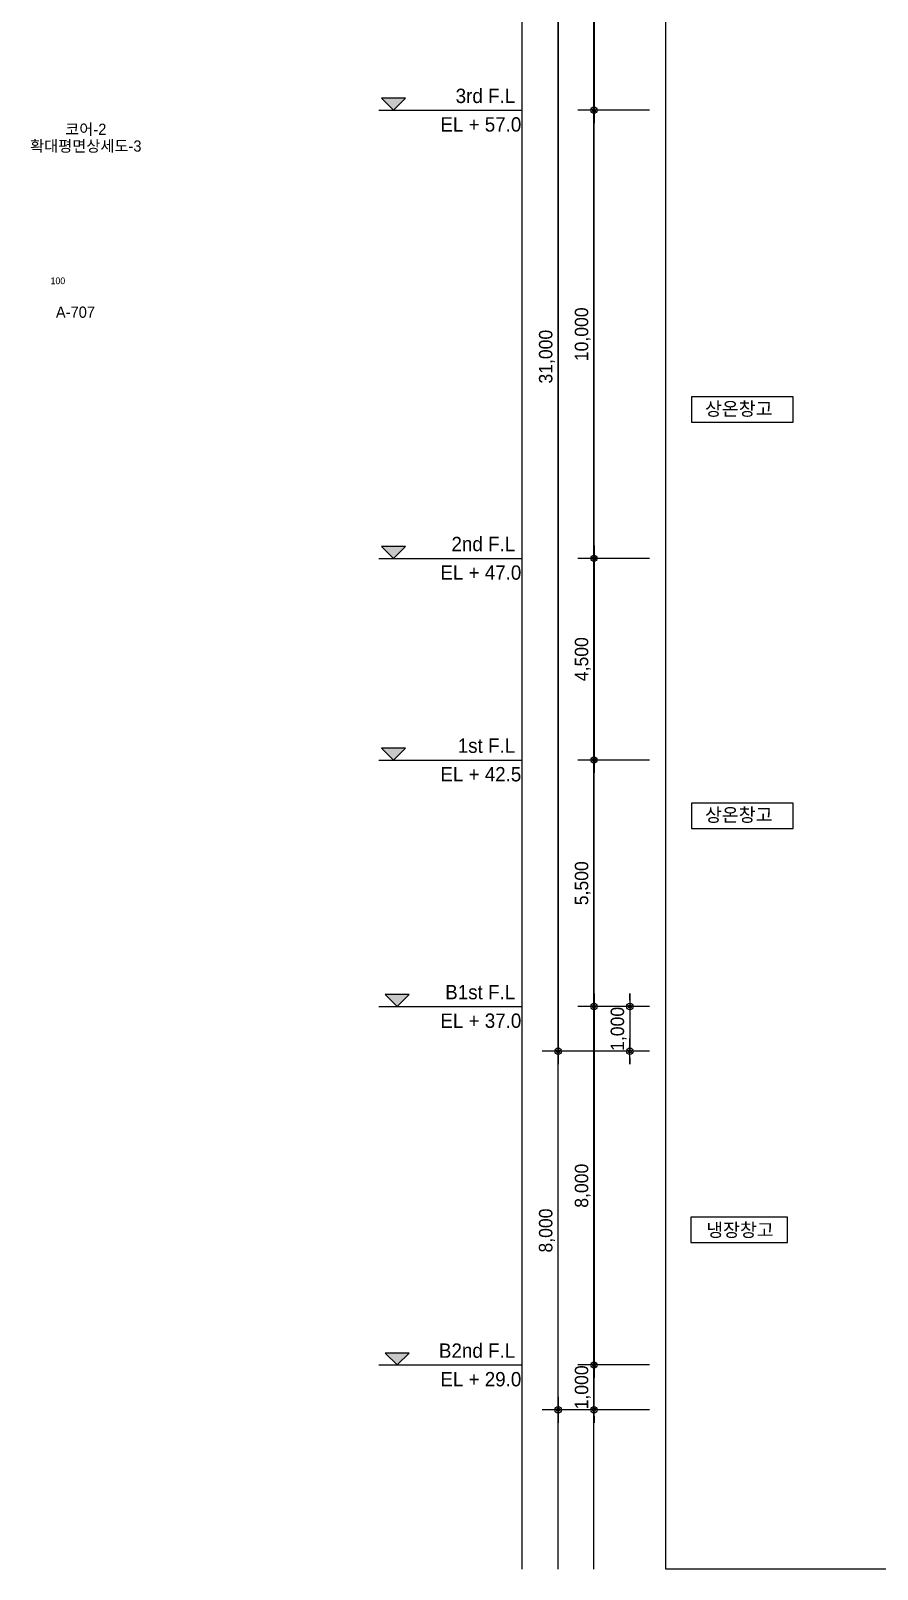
# Model space of a CAD drawing. Header units: millimetres. Extents: x 252711992 to 505989238, y 504776675 to 1009617600.
# Drawn here: x 253042964 to 253061855, y 504776996 to 504811327 of the extents above; entities that cross this region are included whole.
import ezdxf
from ezdxf.enums import TextEntityAlignment as Align

# ---------------------------------------------------------------- set-up
doc = ezdxf.new("R2010")
doc.units = ezdxf.units.MM
for name, color, linetype in [('$ZCDB_AUDIT_GENERATED_600D18', 7, 'Continuous'), ('4A.TEC FORM-TEXT', 3, 'Continuous'), ('4A.TEC TEXT 2', 3, 'Continuous'), ('TEXT', 7, 'Continuous'), ('㈜SE&C 심볼', 7, 'Continuous')]:
    doc.layers.add(name, color=color, linetype=linetype)
doc.layers.add('DEFPOINT', color=135, linetype='Continuous', plot=False)
doc.styles.add('ARTINT-A1.$0$돋움', font='')
doc.styles.add('나눔고딕', font='')
doc.styles.add('돋움', font='')
doc.styles.get('ARTINT-A1.$0$돋움').set_extended_font_data('Dotum')
doc.styles.get('나눔고딕').set_extended_font_data('Dotum')
doc.styles.get('돋움').set_extended_font_data('Dotum')
doc.dimstyles.new('DIM_600(외부치수)', dxfattribs={"dimscale": 400, "dimtxt": 3.3, "dimasz": 1, "dimexe": 2, "dimexo": 2, "dimgap": 1, "dimtad": 1, "dimdec": 0, "dimdsep": 46, "dimlunit": 6, "dimtxsty": '나눔고딕', "dimblk1": 'DIMDOT', "dimblk2": 'DIMDOT', "dimsah": 1, "dimcen": 2.5, "dimdle": 1.5, "dimclrd": 8, "dimclre": 8, "dimclrt": 3, "dimadec": 0, "dimazin": 0, "dimtfac": 1, "dimtdec": 0, "dimtix": 1, "dimtmove": 2, "dimatfit": 3, "dimldrblk": 'DIMDOT', "dimfxl": 1, "dimtvp": 1, "dimtolj": 1, "dimtzin": 0, "dimarcsym": 0})

# ---------------------------------------------------------------- blocks, each defined once
blk = doc.blocks.new('DIMDOT')
at = {"color": 0}
blk.add_line((-2, 0), (2, 0), dxfattribs=at)
for radius in [0.5, 0.25]:
    blk.add_circle((0, 0), radius, dxfattribs=at)
blk = doc.blocks.new('*D175')
at = {"layer": '$ZCDB_AUDIT_GENERATED_600D18', "color": 8, "lineweight": -2, "transparency": 16777216}
for p, q in [((253056774, 504788554), (253054374, 504788554)), ((253054734, 504780698), (253054734, 504788410)), ((253056774, 504780554), (253054374, 504780554))]:
    blk.add_line(p, q, dxfattribs=at)
at = {"layer": 'Defpoints', "color": 0, "transparency": 16777216}
for p in [(253054734, 504788554), (253057134, 504788554, 8378), (253057134, 504780554, -5000)]:
    blk.add_point(p, dxfattribs=at)
at = {"layer": '$ZCDB_AUDIT_GENERATED_600D18', "color": 8, "lineweight": -2, "transparency": 16777216, "xscale": 144, "yscale": 144, "zscale": 144}
for p, rotation in [((253054734, 504788554), 90), ((253054734, 504780554), 270)]:
    blk.add_blockref('DIMDOT', p, dxfattribs=dict(at, rotation=rotation))
at = {"layer": '$ZCDB_AUDIT_GENERATED_600D18', "color": 3, "transparency": 16777216, "insert": (253054483, 504784554), "char_height": 300, "attachment_point": 5, "rotation": 90, "style": '나눔고딕'}
blk.add_mtext('\\A1;8,000', dxfattribs=at)
blk = doc.blocks.new('*D176')
at = {"layer": '$ZCDB_AUDIT_GENERATED_600D18', "color": 8, "lineweight": -2, "transparency": 16777216}
for p, q in [((253056774, 504819554), (253054374, 504819554)), ((253054734, 504819410), (253054734, 504788698)), ((253056774, 504788554), (253054374, 504788554))]:
    blk.add_line(p, q, dxfattribs=at)
at = {"layer": 'Defpoints', "color": 0, "transparency": 16777216}
for p in [(253057134, 504819554, -43462), (253054734, 504788554), (253057134, 504788554, 8378)]:
    blk.add_point(p, dxfattribs=at)
at = {"layer": '$ZCDB_AUDIT_GENERATED_600D18', "color": 8, "lineweight": -2, "transparency": 16777216, "xscale": 144, "yscale": 144, "zscale": 144}
for p, rotation in [((253054734, 504819554), 90), ((253054734, 504788554), 270)]:
    blk.add_blockref('DIMDOT', p, dxfattribs=dict(at, rotation=rotation))
at = {"layer": '$ZCDB_AUDIT_GENERATED_600D18', "color": 3, "transparency": 16777216, "insert": (253054483, 504804054), "char_height": 300, "attachment_point": 5, "rotation": 90, "style": '나눔고딕'}
blk.add_mtext('\\A1;31,000', dxfattribs=at)
blk = doc.blocks.new('*D177')
at = {"layer": '$ZCDB_AUDIT_GENERATED_600D18', "color": 8, "lineweight": -2, "transparency": 16777216}
for p, q in [((253055534, 504781698), (253055534, 504781842)), ((253056774, 504781554), (253055174, 504781554)), ((253055534, 504780554), (253055534, 504781554)), ((253056774, 504780554), (253055174, 504780554)), ((253055534, 504780410), (253055534, 504780266))]:
    blk.add_line(p, q, dxfattribs=at)
at = {"layer": 'Defpoints', "color": 0, "transparency": 16777216}
for p in [(253055534, 504781554), (253057134, 504781554, -903), (253057134, 504780554, -2575)]:
    blk.add_point(p, dxfattribs=at)
at = {"layer": '$ZCDB_AUDIT_GENERATED_600D18', "color": 8, "lineweight": -2, "transparency": 16777216, "xscale": 144, "yscale": 144, "zscale": 144}
for p, rotation in [((253055534, 504781554), 270), ((253055534, 504780554), 90)]:
    blk.add_blockref('DIMDOT', p, dxfattribs=dict(at, rotation=rotation))
at = {"layer": '$ZCDB_AUDIT_GENERATED_600D18', "color": 3, "transparency": 16777216, "insert": (253055283, 504781054), "char_height": 300, "attachment_point": 5, "rotation": 90, "style": '나눔고딕'}
blk.add_mtext('\\A1;1,000', dxfattribs=at)
blk = doc.blocks.new('*D178')
at = {"layer": '$ZCDB_AUDIT_GENERATED_600D18', "color": 8, "lineweight": -2, "transparency": 16777216}
for p, q in [((253056774, 504789554), (253055174, 504789554)), ((253055534, 504789410), (253055534, 504781698)), ((253056774, 504781554), (253055174, 504781554))]:
    blk.add_line(p, q, dxfattribs=at)
at = {"layer": 'Defpoints', "color": 0, "transparency": 16777216}
for p in [(253057134, 504789554, -14281), (253055534, 504781554), (253057134, 504781554, -903)]:
    blk.add_point(p, dxfattribs=at)
at = {"layer": '$ZCDB_AUDIT_GENERATED_600D18', "color": 8, "lineweight": -2, "transparency": 16777216, "xscale": 144, "yscale": 144, "zscale": 144}
for p, rotation in [((253055534, 504789554), 90), ((253055534, 504781554), 270)]:
    blk.add_blockref('DIMDOT', p, dxfattribs=dict(at, rotation=rotation))
at = {"layer": '$ZCDB_AUDIT_GENERATED_600D18', "color": 3, "transparency": 16777216, "insert": (253055283, 504785554), "char_height": 300, "attachment_point": 5, "rotation": 90, "style": '나눔고딕'}
blk.add_mtext('\\A1;8,000', dxfattribs=at)
blk = doc.blocks.new('*D179')
at = {"layer": '$ZCDB_AUDIT_GENERATED_600D18', "color": 8, "lineweight": -2, "transparency": 16777216}
for p, q in [((253056774, 504795054), (253055174, 504795054)), ((253055534, 504789698), (253055534, 504794910)), ((253056774, 504789554), (253055174, 504789554))]:
    blk.add_line(p, q, dxfattribs=at)
at = {"layer": 'Defpoints', "color": 0, "transparency": 16777216}
for p in [(253055534, 504795054), (253057134, 504795054, -5084), (253057134, 504789554, -14281)]:
    blk.add_point(p, dxfattribs=at)
at = {"layer": '$ZCDB_AUDIT_GENERATED_600D18', "color": 8, "lineweight": -2, "transparency": 16777216, "xscale": 144, "yscale": 144, "zscale": 144}
for p, rotation in [((253055534, 504795054), 90), ((253055534, 504789554), 270)]:
    blk.add_blockref('DIMDOT', p, dxfattribs=dict(at, rotation=rotation))
at = {"layer": '$ZCDB_AUDIT_GENERATED_600D18', "color": 3, "transparency": 16777216, "insert": (253055283, 504792304), "char_height": 300, "attachment_point": 5, "rotation": 90, "style": '나눔고딕'}
blk.add_mtext('\\A1;5,500', dxfattribs=at)
blk = doc.blocks.new('*D180')
at = {"layer": '$ZCDB_AUDIT_GENERATED_600D18', "color": 8, "lineweight": -2, "transparency": 16777216}
for p, q in [((253056774, 504799554), (253055174, 504799554)), ((253055534, 504799410), (253055534, 504795198)), ((253056774, 504795054), (253055174, 504795054))]:
    blk.add_line(p, q, dxfattribs=at)
at = {"layer": 'Defpoints', "color": 0, "transparency": 16777216}
for p in [(253057134, 504799554, -12609), (253055534, 504795054), (253057134, 504795054, -5084)]:
    blk.add_point(p, dxfattribs=at)
at = {"layer": '$ZCDB_AUDIT_GENERATED_600D18', "color": 8, "lineweight": -2, "transparency": 16777216, "xscale": 144, "yscale": 144, "zscale": 144}
for p, rotation in [((253055534, 504799554), 90), ((253055534, 504795054), 270)]:
    blk.add_blockref('DIMDOT', p, dxfattribs=dict(at, rotation=rotation))
at = {"layer": '$ZCDB_AUDIT_GENERATED_600D18', "color": 3, "transparency": 16777216, "insert": (253055283, 504797304), "char_height": 300, "attachment_point": 5, "rotation": 90, "style": '나눔고딕'}
blk.add_mtext('\\A1;4,500', dxfattribs=at)
blk = doc.blocks.new('*D181')
at = {"layer": '$ZCDB_AUDIT_GENERATED_600D18', "color": 8, "lineweight": -2, "transparency": 16777216}
for p, q in [((253056774, 504809554), (253055174, 504809554)), ((253055534, 504799698), (253055534, 504809410)), ((253056774, 504799554), (253055174, 504799554))]:
    blk.add_line(p, q, dxfattribs=at)
at = {"layer": 'Defpoints', "color": 0, "transparency": 16777216}
for p in [(253055534, 504809554), (253057134, 504809554, 4114), (253057134, 504799554, -12609)]:
    blk.add_point(p, dxfattribs=at)
at = {"layer": '$ZCDB_AUDIT_GENERATED_600D18', "color": 8, "lineweight": -2, "transparency": 16777216, "xscale": 144, "yscale": 144, "zscale": 144}
for p, rotation in [((253055534, 504809554), 90), ((253055534, 504799554), 270)]:
    blk.add_blockref('DIMDOT', p, dxfattribs=dict(at, rotation=rotation))
at = {"layer": '$ZCDB_AUDIT_GENERATED_600D18', "color": 3, "transparency": 16777216, "insert": (253055283, 504804554), "char_height": 300, "attachment_point": 5, "rotation": 90, "style": '나눔고딕'}
blk.add_mtext('\\A1;10,000', dxfattribs=at)
blk = doc.blocks.new('*D182')
at = {"layer": '$ZCDB_AUDIT_GENERATED_600D18', "color": 8, "lineweight": -2, "transparency": 16777216}
for p, q in [((253056774, 504819554), (253055174, 504819554)), ((253055534, 504819410), (253055534, 504809698)), ((253056774, 504809554), (253055174, 504809554))]:
    blk.add_line(p, q, dxfattribs=at)
at = {"layer": 'Defpoints', "color": 0, "transparency": 16777216}
for p in [(253057134, 504819554, -12609), (253055534, 504809554), (253057134, 504809554, 4114)]:
    blk.add_point(p, dxfattribs=at)
at = {"layer": '$ZCDB_AUDIT_GENERATED_600D18', "color": 8, "lineweight": -2, "transparency": 16777216, "xscale": 144, "yscale": 144, "zscale": 144}
for p, rotation in [((253055534, 504819554), 90), ((253055534, 504809554), 270)]:
    blk.add_blockref('DIMDOT', p, dxfattribs=dict(at, rotation=rotation))
at = {"layer": '$ZCDB_AUDIT_GENERATED_600D18', "color": 3, "transparency": 16777216, "insert": (253055283, 504814554), "char_height": 300, "attachment_point": 5, "rotation": 90, "style": '나눔고딕'}
blk.add_mtext('\\A1;10,000', dxfattribs=at)
blk = doc.blocks.new('*D183')
at = {"layer": '$ZCDB_AUDIT_GENERATED_600D18', "color": 8, "lineweight": -2, "transparency": 16777216}
for p, q in [((253056334, 504789698), (253056334, 504789842)), ((253056774, 504789554), (253055974, 504789554)), ((253056334, 504789554), (253056334, 504788554)), ((253056774, 504788554), (253055974, 504788554)), ((253056334, 504788410), (253056334, 504788266))]:
    blk.add_line(p, q, dxfattribs=at)
at = {"layer": 'Defpoints', "color": 0, "transparency": 16777216}
for p in [(253057134, 504789554, -12771), (253056334, 504788554), (253057134, 504788554, -11099)]:
    blk.add_point(p, dxfattribs=at)
at = {"layer": '$ZCDB_AUDIT_GENERATED_600D18', "color": 8, "lineweight": -2, "transparency": 16777216, "xscale": 144, "yscale": 144, "zscale": 144}
for p, rotation in [((253056334, 504789554), 270), ((253056334, 504788554), 90)]:
    blk.add_blockref('DIMDOT', p, dxfattribs=dict(at, rotation=rotation))
at = {"layer": '$ZCDB_AUDIT_GENERATED_600D18', "color": 3, "transparency": 16777216, "insert": (253056083, 504789054), "char_height": 300, "attachment_point": 5, "rotation": 90, "style": '나눔고딕'}
blk.add_mtext('\\A1;1,000', dxfattribs=at)

msp = doc.modelspace()

# ---------------------------------------------------------------- hatches: boundary and pattern name
at = {"layer": '㈜SE&C 심볼'}
for points in [[(253050792.11, 504809820.82), (253051058.97, 504809553.96), (253051325.83, 504809820.82)], [(253050792.11, 504799820.82), (253051058.97, 504799553.96), (253051325.83, 504799820.82)], [(253050792.11, 504795320.82), (253051058.97, 504795053.96), (253051325.83, 504795320.82)], [(253050873.55, 504789820.82), (253051140.41, 504789553.96), (253051407.27, 504789820.82)], [(253050873.55, 504781820.82), (253051140.41, 504781553.96), (253051407.27, 504781820.82)]]:
    msp.add_hatch(color=256, dxfattribs=at).paths.add_polyline_path(points)

# ---------------------------------------------------------------- linework, layer by layer
at = {"layer": 'DEFPOINT'}
for points in [[(253053933.68, 504776996.25), (253053933.68, 504828017.81), (253082587.24, 504828017.81), (253082587.24, 504776996.25)], [(253054733.68, 504776996.25), (253054733.68, 504827217.81), (253081787.24, 504827217.81), (253081787.24, 504776996.25)], [(253055533.68, 504776996.25), (253055533.68, 504826417.81), (253080987.24, 504826417.81), (253080987.24, 504776996.25)]]:
    msp.add_lwpolyline(points, dxfattribs=at)
msp.add_lwpolyline([(253057133.68, 504824817.81), (253079387.24, 504824817.81), (253079387.24, 504776996.25), (253057133.68, 504776996.25)], close=True, dxfattribs=at)
at = {"layer": 'TEXT'}
for points in [[(253057706.62, 504802589.71), (253059975.34, 504802589.71), (253059975.34, 504803156.38), (253057706.62, 504803156.38)], [(253057706.62, 504793527.62), (253059975.34, 504793527.62), (253059975.34, 504794094.29), (253057706.62, 504794094.29)], [(253057694.47, 504784289.07), (253059854.14, 504784289.07), (253059854.14, 504784855.74), (253057694.47, 504784855.74)]]:
    msp.add_lwpolyline(points, close=True, dxfattribs=at)
at = {"layer": '㈜SE&C 심볼'}
for p, q in [((253050731.39, 504809553.96, -9096.99), (253053933.68, 504809553.96, -9096.99)), ((253050731.39, 504799553.96, -9096.99), (253053933.68, 504799553.96, -9096.99)), ((253050731.39, 504795053.96, -9096.99), (253053933.68, 504795053.96, -9096.99)), ((253050731.39, 504789553.96, -9096.99), (253053933.68, 504789553.96, -9096.99)), ((253050731.39, 504781553.96, -9096.99), (253053933.68, 504781553.96, -9096.99))]:
    msp.add_line(p, q, dxfattribs=at)
for points, elevation in [([(253051058.97, 504809553.96), (253051325.83, 504809820.82), (253050792.11, 504809820.82), (253051058.97, 504809553.96)], -23779.46), ([(253051058.97, 504799553.96), (253051325.83, 504799820.82), (253050792.11, 504799820.82), (253051058.97, 504799553.96)], -23779.46), ([(253051058.97, 504795053.96), (253051325.83, 504795320.82), (253050792.11, 504795320.82), (253051058.97, 504795053.96)], -23779.46), ([(253051140.41, 504789553.96), (253051407.27, 504789820.82), (253050873.55, 504789820.82), (253051140.41, 504789553.96)], -9096.99), ([(253051140.41, 504781553.96), (253051407.27, 504781820.82), (253050873.55, 504781820.82), (253051140.41, 504781553.96)], -9096.99)]:
    msp.add_lwpolyline(points, dxfattribs=dict(at, elevation=elevation))

# ---------------------------------------------------------------- texts
at = {"layer": '4A.TEC FORM-TEXT', "style": '돋움'}
msp.add_text('A-707', height=250, dxfattribs=at).set_placement((253043961, 504804922.22, 3333.33), align=Align.CENTER)
at = {"layer": '4A.TEC TEXT 2', "style": '나눔고딕'}
for s, height, p in [('코어-2', 250, (253044191.89, 504809003.72, 3333.33)), ('확대평면상세도-3', 250, (253044191.89, 504808629.83, 3333.33)), ('100', 150, (253043569.02, 504805672.21, 3333.33))]:
    msp.add_text(s, height=height, dxfattribs=at).set_placement(p, align=Align.CENTER)
at = {"layer": 'TEXT', "style": '돋움'}
for p in [(253058011.1, 504802891.37), (253058011.1, 504793829.28)]:
    msp.add_text('상온창고', height=300, dxfattribs=at).set_placement(p, align=Align.MIDDLE_LEFT)
msp.add_text('냉장창고', height=300, dxfattribs=at).set_placement((253058791.84, 504784566.92), align=Align.MIDDLE_CENTER)
at = {"layer": '㈜SE&C 심볼', "style": 'ARTINT-A1.$0$돋움'}
for s, p in [('3rd F.L', (253053773.56, 504809714.07, -9096.99)), ('EL + 57.0', (253053911.25, 504809076.9, -9096.99)), ('2nd F.L', (253053773.56, 504799714.07, -9096.99)), ('EL + 47.0', (253053911.25, 504799076.9, -9096.99)), ('1st F.L', (253053773.56, 504795214.07, -9096.99)), ('EL + 42.5', (253053911.25, 504794576.9, -9096.99)), ('B1st F.L', (253053773.56, 504789714.07, -9096.99)), ('EL + 37.0', (253053911.25, 504789076.9, -9096.99)), ('B2nd F.L', (253053773.56, 504781714.07, -9096.99)), ('EL + 29.0', (253053911.25, 504781076.9, -9096.99))]:
    msp.add_text(s, height=320.229, dxfattribs=at).set_placement(p, align=Align.RIGHT)

# ---------------------------------------------------------------- dimensions: what is measured, and where the dimension line sits
at = {"layer": '$ZCDB_AUDIT_GENERATED_600D18'}
for base, p1, p2, angle, picture, middle in [((253054733.68, 504788553.96, 903.01), (253057133.68, 504819553.96, -42558.53), (253057133.68, 504788553.96, 9280.94), 270, '*D176', (253054482.57, 504804053.96, 903.01)), ((253055533.68, 504809553.96, 903.01), (253057133.68, 504819553.96, -11705.69), (253057133.68, 504809553.96, 5016.72), 270, '*D182', (253055282.57, 504814553.96, 903.01)), ((253055533.68, 504809553.96, 903.01), (253057133.68, 504799553.96, -11705.69), (253057133.68, 504809553.96, 5016.72), 90, '*D181', (253055282.57, 504804553.96, 903.01)), ((253055533.68, 504795053.96, 903.01), (253057133.68, 504799553.96, -11705.69), (253057133.68, 504795053.96, -4180.6), 270, '*D180', (253055282.57, 504797303.96, 903.01)), ((253055533.68, 504795053.96, 903.01), (253057133.68, 504789553.96, -13377.93), (253057133.68, 504795053.96, -4180.6), 90, '*D179', (253055282.57, 504792303.96, 903.01)), ((253055533.68, 504781553.96, 903.01), (253057133.68, 504789553.96, -13377.93), (253057133.68, 504781553.96), 270, '*D178', (253055282.57, 504785553.96, 903.01)), ((253056333.68, 504788553.96, 903.01), (253057133.68, 504789553.96, -11868.06), (253057133.68, 504788553.96, -10195.82), 270, '*D183', (253056082.57, 504789053.96, 903.01)), ((253054733.68, 504788553.96, 903.01), (253057133.68, 504780553.96, -4096.99), (253057133.68, 504788553.96, 9280.94), 90, '*D175', (253054482.57, 504784553.96, 903.01)), ((253055533.68, 504781553.96, 903.01), (253057133.68, 504780553.96, -1672.24), (253057133.68, 504781553.96), 90, '*D177', (253055282.57, 504781053.96, 903.01))]:
    dim = msp.add_linear_dim(base=base, p1=p1, p2=p2, angle=angle, dimstyle='DIM_600(외부치수)', override={"dimscale": 600, "dimtxt": 0.5, "dimasz": 0.24, "dimexe": 0.6, "dimexo": 0.6, "dimgap": 0.12, "dimdec": 1, "dimdle": 0.5}, dxfattribs=at)
    dim.commit()
    dim.dimension.update_dxf_attribs({"geometry": picture, "text_midpoint": middle})

doc.saveas('drawing.dxf')
